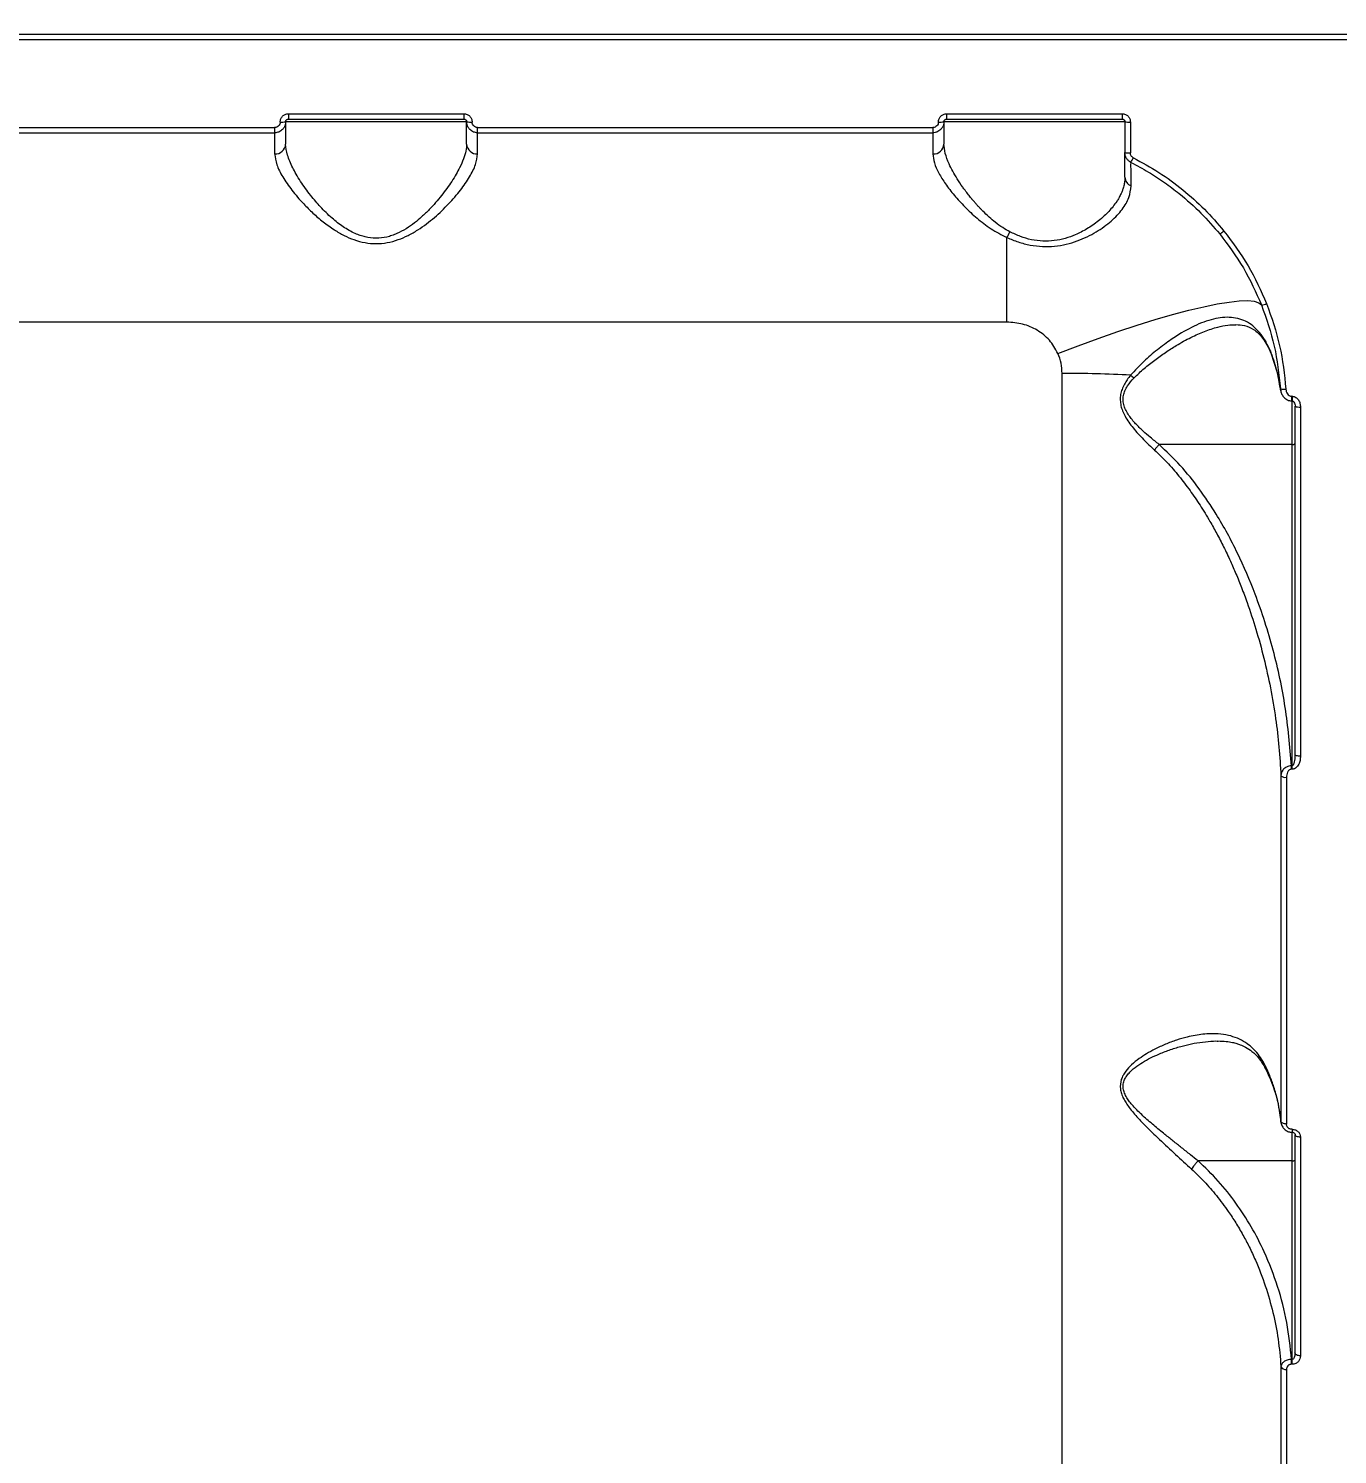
# Model space of a CAD drawing. Header units: millimetres. Extents: x -5718 to 5731, y -4937 to 4872.
# Drawn here: x 66.9 to 305.6, y 1260.7 to 1520.6 of the extents above; entities that cross this region are included whole.
import ezdxf

# ---------------------------------------------------------------- set-up
doc = ezdxf.new("R2010")
doc.units = ezdxf.units.MM
doc.layers.add('DIKOM_ОБЪЕКТ', color=7, linetype='Continuous')
doc.layers.add('DIKOM_РАЗМЕР_ЗОНА', color=7, linetype='Continuous')
doc.styles.add('style1', font='arial.ttf', dxfattribs={"width": 0.8})
doc.dimstyles.new('1-50', dxfattribs={"dimtxt": 300, "dimasz": 200, "dimexe": 100, "dimexo": 0, "dimgap": 100, "dimtad": 0, "dimdec": 0, "dimtxsty": 'style1', "dimcen": 0, "dimclrd": 7, "dimclre": 7, "dimadec": 1, "dimazin": 2, "dimtfac": 1, "dimtdec": 0, "dimtmove": 1, "dimatfit": 3, "dimfxl": 0, "dimlwd": 25, "dimlwe": 18, "dimarcsym": 0})

# ---------------------------------------------------------------- blocks, each defined once
blk = doc.blocks.new('*D14')
at = {"layer": 'Defpoints', "color": 0, "transparency": 16777216}
for p in [(5730.74, 1374.65), (-4872.51, -1263.18), (-4872.51, -4740)]:
    blk.add_point(p, dxfattribs=at)
at = {"layer": 'DIKOM_РАЗМЕР_ЗОНА', "color": 7, "lineweight": 18, "transparency": 16777216}
for p, q in [((5730.74, 1374.65), (5730.74, -4840)), ((-4872.51, -1263.18), (-4872.51, -4840))]:
    blk.add_line(p, q, dxfattribs=at)
at = {"layer": 'DIKOM_РАЗМЕР_ЗОНА', "color": 7, "lineweight": 25, "transparency": 16777216}
for p, q in [((-4672.51, -4740), (259.57, -4740)), ((5530.74, -4740), (1339.35, -4740))]:
    blk.add_line(p, q, dxfattribs=at)
at = {"layer": 'DIKOM_РАЗМЕР_ЗОНА', "color": 7, "transparency": 16777216}
for points in [[(-4672.51, -4706.67), (-4672.51, -4773.33), (-4872.51, -4740)], [(5530.74, -4706.67), (5530.74, -4773.33), (5730.74, -4740)]]:
    blk.add_solid(points, dxfattribs=at)
at = {"layer": 'DIKOM_РАЗМЕР_ЗОНА', "color": 0, "transparency": 16777216, "insert": (799.46, -4740), "char_height": 300, "attachment_point": 5, "style": 'style1'}
blk.add_mtext('10600', dxfattribs=at)
blk = doc.blocks.new('*D13')
at = {"layer": 'Defpoints', "color": 0, "transparency": 16777216}
for p in [(-5521.54, 4872.34), (-1696.24, 4872.34), (580.61, -3721.16)]:
    blk.add_point(p, dxfattribs=at)
at = {"layer": 'DIKOM_РАЗМЕР_ЗОНА', "color": 7, "lineweight": 18, "transparency": 16777216}
for p, q in [((-1696.24, 4872.34), (-5621.54, 4872.34)), ((580.61, -3721.16), (-5621.54, -3721.16))]:
    blk.add_line(p, q, dxfattribs=at)
at = {"layer": 'DIKOM_РАЗМЕР_ЗОНА', "color": 7, "lineweight": 25, "transparency": 16777216}
for p, q in [((-5521.54, 4672.34), (-5521.54, 1701.62)), ((-5521.54, -3521.16), (-5521.54, 785.38))]:
    blk.add_line(p, q, dxfattribs=at)
at = {"layer": 'DIKOM_РАЗМЕР_ЗОНА', "color": 7, "transparency": 16777216}
for points in [[(-5554.87, 4672.34), (-5488.21, 4672.34), (-5521.54, 4872.34)], [(-5554.87, -3521.16), (-5488.21, -3521.16), (-5521.54, -3721.16)]]:
    blk.add_solid(points, dxfattribs=at)
at = {"layer": 'DIKOM_РАЗМЕР_ЗОНА', "color": 0, "transparency": 16777216, "insert": (-5521.54, 1243.5), "char_height": 300, "attachment_point": 5, "rotation": 90, "style": 'style1'}
blk.add_mtext('8600', dxfattribs=at)

msp = doc.modelspace()

# ---------------------------------------------------------------- linework, layer by layer
at = {"layer": 'DIKOM_ОБЪЕКТ', "color": 7, "linetype": 'Continuous', "lineweight": 15}
for p, q in [((-171.69, 1519.58), (312.31, 1519.58)), ((-171.69, 1518.58), (312.31, 1518.58)), ((114.31, 1505.05), (146.31, 1505.05)), ((114.31, 1505.05), (114.31, 1504.08)), ((146.31, 1505.05), (146.31, 1504.08)), ((234.31, 1505.05), (266.31, 1505.05)), ((234.31, 1505.05), (234.31, 1504.08)), ((266.31, 1505.05), (266.31, 1504.08)), ((28.81, 1502.54), (111.81, 1502.54)), ((111.81, 1502.54), (111.81, 1501.58)), ((146.81, 1503.58), (113.81, 1503.58)), ((114.31, 1504.08), (146.31, 1504.08)), ((148.81, 1502.54), (231.81, 1502.54)), ((148.81, 1501.58), (148.81, 1502.54)), ((231.81, 1502.54), (231.81, 1501.58)), ((266.81, 1503.58), (233.81, 1503.58)), ((234.31, 1504.08), (266.31, 1504.08)), ((266.81, 1503.58), (266.81, 1497.97)), ((267.81, 1503.54), (267.81, 1497.92)), ((28.81, 1501.58), (111.81, 1501.58)), ((111.81, 1501.58), (111.81, 1497.72)), ((148.81, 1497.72), (148.81, 1501.58)), ((148.81, 1501.58), (231.81, 1501.58)), ((231.81, 1501.58), (231.81, 1497.72)), ((267.91, 1496.06), (267.91, 1496.18)), ((245.31, 1467.08), (245.31, 1482.49)), ((245.31, 1467.08), (-104.69, 1467.08)), ((293.33, 1461.84), (293.43, 1461.46)), ((293.39, 1461.5), (294.57, 1457.91)), ((255.36, 1137.58), (255.36, 1457.73)), ((294.76, 1456.94), (295.18, 1454.53)), ((295.15, 1454.95), (295.25, 1454.53)), ((297.31, 1453.56), (297.23, 1453.56)), ((297.23, 1452.72), (297.23, 1453.56)), ((297.23, 1452.72), (297.31, 1452.72)), ((297.31, 1453.56), (297.31, 1452.72)), ((297.31, 1444.77), (297.31, 1452.72)), ((298.81, 1451.61), (298.81, 1387.97)), ((297.31, 1444.77), (273.07, 1444.77)), ((297.31, 1386.24), (297.31, 1444.77)), ((297.19, 1386.24), (297.31, 1386.24)), ((297.19, 1385.6), (297.19, 1386.24)), ((297.31, 1385.6), (297.19, 1385.6)), ((297.31, 1385.6), (297.31, 1386.24)), ((295.26, 1384.43), (295.26, 1321.39)), ((296.25, 1384.13), (296.25, 1320.95)), ((295.35, 1321), (295.26, 1321.39)), ((297.31, 1319.98), (297.28, 1319.98)), ((297.28, 1319.98), (297.28, 1319.45)), ((297.28, 1319.45), (297.31, 1319.45)), ((297.31, 1319.98), (297.31, 1319.45)), ((297.31, 1314.23), (297.31, 1319.45)), ((298.81, 1318.56), (298.81, 1278.7)), ((280.15, 1314.23), (280.15, 1314.23)), ((297.31, 1314.23), (280.15, 1314.23)), ((297.31, 1278.07), (297.31, 1314.23)), ((295.26, 1276.75), (295.26, 1210.92)), ((296.25, 1276.21), (296.25, 1210.23)), ((297.21, 1278.07), (297.31, 1278.07)), ((297.21, 1277.18), (297.21, 1278.07)), ((297.31, 1277.18), (297.21, 1277.18)), ((297.31, 1277.18), (297.31, 1278.07))]:
    msp.add_line(p, q, dxfattribs=at)
at = {"layer": 'DIKOM_ОБЪЕКТ', "color": 7, "linetype": 'Continuous', "lineweight": 15, "flags": 128}
for points in [[(254.6, 1461.38), (258.3, 1462.78), (261.96, 1464.12), (265.54, 1465.36), (269.02, 1466.51), (272.35, 1467.54), (275.51, 1468.46), (278.46, 1469.24), (281.18, 1469.89), (283.64, 1470.39), (285.8, 1470.74), (287.66, 1470.94), (289.2, 1470.99), (290.39, 1470.88), (291.23, 1470.61), (291.71, 1470.2)], [(298.81, 1387.97), (298.62, 1387.97), (298.43, 1387.99), (298.26, 1388.02), (298.11, 1388.06), (297.98, 1388.11), (297.89, 1388.16), (297.83, 1388.22), (297.81, 1388.28)], [(296.25, 1320.95), (296.07, 1320.96), (295.89, 1320.98), (295.72, 1321.02), (295.57, 1321.08), (295.45, 1321.14), (295.35, 1321.22), (295.29, 1321.3), (295.26, 1321.39)], [(298.81, 1318.56), (298.62, 1318.57), (298.43, 1318.6), (298.26, 1318.64), (298.11, 1318.7), (297.98, 1318.77), (297.89, 1318.86), (297.83, 1318.95), (297.81, 1319.04)], [(297.31, 1314.23), (297.41, 1314.23), (297.51, 1314.24), (297.59, 1314.26), (297.67, 1314.28), (297.73, 1314.3), (297.78, 1314.33), (297.8, 1314.36), (297.81, 1314.39)], [(298.81, 1278.7), (298.62, 1278.71), (298.43, 1278.74), (298.26, 1278.79), (298.11, 1278.86), (297.98, 1278.95), (297.89, 1279.05), (297.83, 1279.16), (297.81, 1279.27)]]:
    msp.add_lwpolyline(points, dxfattribs=at)
at = {"layer": 'DIKOM_ОБЪЕКТ', "color": 7, "linetype": 'Continuous', "lineweight": 15}
for centre, radius, start, end in [((113.06, 1510.12), 6.58, 267.8255, 276.5485), ((147.56, 1510.12), 6.58, 263.4534, 272.1731), ((233.06, 1510.12), 6.58, 267.8255, 276.5485), ((267.56, 1510.12), 6.58, 263.4534, 272.1731), ((111.91, 1499.63), 1.91, 267.2476, 356.9527), ((148.72, 1499.63), 1.91, 183.0474, 272.7557), ((231.91, 1499.63), 1.91, 267.2476, 356.9527), ((267.56, 1502.8), 4.89, 261.1739, 272.9207), ((259.69, 1501.16), 9.61, 328.8311, 334.5139), ((268.57, 1493.54), 1.76, 181.8341, 248.8601), ((238.95, 1486.44), 7.49, 328.1465, 337.1597), ((282.46, 1486.29), 3.55, 297.4417, 312.8083), ((291.55, 1472.57), 2.38, 273.7676, 297.0834), ((255.49, 1221.36), 236.37, 87.0035, 90.0294), ((272.02, 1461.86), 6.1, 226.7479, 234.3379), ((295.8, 1456.81), 1.97, 250.7324, 280.0896), ((298.57, 1453.27), 1.68, 243.3032, 278.3114), ((296.05, 1385.27), 1.16, 226.5638, 280.0667), ((296.1, 1277.13), 0.928, 204.1044, 279.2889)]:
    msp.add_arc(centre, radius, start, end, dxfattribs=at)
for points, knots in [([(112.81, 1503.54), (112.84, 1503.74), (112.88, 1504.13), (113.23, 1504.63), (113.72, 1504.98), (114.12, 1505.02), (114.31, 1505.05)], [0, 0, 0, 0, 0.250561, 0.500219, 0.749999, 1, 1, 1, 1]), ([(146.31, 1505.05), (146.51, 1505.02), (146.91, 1504.98), (147.4, 1504.63), (147.75, 1504.13), (147.79, 1503.74), (147.81, 1503.54)], [0, 0, 0, 0, 0.250549, 0.500184, 0.74999, 1, 1, 1, 1]), ([(232.81, 1503.54), (232.84, 1503.74), (232.88, 1504.13), (233.23, 1504.63), (233.72, 1504.98), (234.12, 1505.02), (234.31, 1505.05)], [0, 0, 0, 0, 0.250561, 0.500219, 0.749999, 1, 1, 1, 1]), ([(266.31, 1505.05), (266.51, 1505.02), (266.91, 1504.98), (267.4, 1504.63), (267.75, 1504.13), (267.79, 1503.74), (267.81, 1503.54)], [0, 0, 0, 0, 0.250549, 0.500184, 0.74999, 1, 1, 1, 1]), ([(113.81, 1503.58), (113.8, 1503.41), (113.78, 1503.1), (113.59, 1502.61), (113.3, 1502.2), (112.92, 1501.9), (112.45, 1501.65), (112.07, 1501.61), (111.81, 1501.58)], [0, 0, 0, 0, 0.161772, 0.299227, 0.500394, 0.631565, 0.758732, 1, 1, 1, 1]), ([(112.81, 1503.54), (112.8, 1503.41), (112.77, 1503.15), (112.54, 1502.82), (112.21, 1502.59), (111.95, 1502.56), (111.81, 1502.54)], [0, 0, 0, 0, 0.25082, 0.500157, 0.749999, 1, 1, 1, 1]), ([(113.81, 1503.58), (113.82, 1503.62), (113.82, 1503.69), (113.87, 1503.82), (113.94, 1503.92), (114.04, 1504), (114.15, 1504.06), (114.25, 1504.08), (114.31, 1504.08)], [0, 0, 0, 0, 0.1477, 0.280432, 0.500337, 0.629326, 0.755795, 1, 1, 1, 1]), ([(113.81, 1503.58), (113.81, 1503.53), (113.81, 1503.44), (113.81, 1502.63), (113.81, 1501.39), (113.81, 1500.15), (113.81, 1499.53)], [0, 0, 0, 0, 0.250001, 0.499998, 0.749986, 1, 1, 1, 1]), ([(146.31, 1504.08), (146.38, 1504.08), (146.48, 1504.06), (146.59, 1504), (146.69, 1503.92), (146.76, 1503.82), (146.81, 1503.69), (146.81, 1503.62), (146.81, 1503.58)], [0, 0, 0, 0, 0.244385, 0.370913, 0.500114, 0.719763, 0.852413, 1, 1, 1, 1]), ([(148.81, 1501.58), (148.56, 1501.61), (148.17, 1501.65), (147.71, 1501.9), (147.33, 1502.2), (147.04, 1502.61), (146.85, 1503.1), (146.83, 1503.41), (146.81, 1503.58)], [0, 0, 0, 0, 0.241465, 0.368744, 0.500064, 0.701013, 0.838362, 1, 1, 1, 1]), ([(146.81, 1499.53), (146.81, 1500.15), (146.81, 1501.39), (146.81, 1502.63), (146.81, 1503.44), (146.81, 1503.53), (146.81, 1503.58)], [0, 0, 0, 0, 0.25, 0.500002, 0.749986, 1, 1, 1, 1]), ([(148.81, 1502.54), (148.68, 1502.56), (148.42, 1502.59), (148.09, 1502.82), (147.86, 1503.15), (147.83, 1503.41), (147.81, 1503.54)], [0, 0, 0, 0, 0.250755, 0.500125, 0.74994, 1, 1, 1, 1]), ([(233.81, 1503.58), (233.8, 1503.41), (233.78, 1503.1), (233.59, 1502.61), (233.3, 1502.2), (232.92, 1501.9), (232.45, 1501.65), (232.07, 1501.61), (231.81, 1501.58)], [0, 0, 0, 0, 0.161773, 0.299228, 0.500394, 0.631565, 0.758732, 1, 1, 1, 1]), ([(232.81, 1503.54), (232.8, 1503.41), (232.77, 1503.15), (232.54, 1502.82), (232.21, 1502.59), (231.95, 1502.56), (231.81, 1502.54)], [0, 0, 0, 0, 0.25082, 0.500157, 0.749999, 1, 1, 1, 1]), ([(233.81, 1503.58), (233.82, 1503.62), (233.82, 1503.69), (233.87, 1503.82), (233.94, 1503.92), (234.04, 1504), (234.15, 1504.06), (234.25, 1504.08), (234.31, 1504.08)], [0, 0, 0, 0, 0.1477, 0.280432, 0.500337, 0.629326, 0.755795, 1, 1, 1, 1]), ([(233.81, 1503.58), (233.81, 1503.53), (233.81, 1503.44), (233.81, 1502.63), (233.81, 1501.39), (233.81, 1500.15), (233.81, 1499.53)], [0, 0, 0, 0, 0.250001, 0.499998, 0.749986, 1, 1, 1, 1]), ([(266.31, 1504.08), (266.38, 1504.08), (266.48, 1504.06), (266.59, 1504), (266.69, 1503.92), (266.76, 1503.82), (266.81, 1503.69), (266.81, 1503.62), (266.81, 1503.58)], [0, 0, 0, 0, 0.244393, 0.370924, 0.500012, 0.719755, 0.852409, 1, 1, 1, 1]), ([(146.81, 1499.53), (146.78, 1499.11), (146.72, 1498.27), (146.26, 1496.81), (145.64, 1495.39), (144.9, 1494.01), (144.12, 1492.76), (143.23, 1491.45), (142.25, 1490.15), (141.18, 1488.86), (139.98, 1487.55), (138.7, 1486.31), (137.3, 1485.13), (135.81, 1484.08), (134.4, 1483.31), (133.19, 1482.84), (131.94, 1482.48), (130.29, 1482.29), (128.65, 1482.49), (127.4, 1482.86), (126.41, 1483.25), (125.36, 1483.78), (124.29, 1484.45), (123.26, 1485.2), (122.21, 1486.07), (121.17, 1487.04), (120.18, 1488.06), (119.25, 1489.1), (118.32, 1490.23), (117.4, 1491.45), (116.51, 1492.75), (115.73, 1494.01), (114.86, 1495.64), (114.03, 1497.57), (113.88, 1498.88), (113.81, 1499.53)], [0, 0, 0, 0, 0.040998, 0.082344, 0.124891, 0.154487, 0.187341, 0.218628, 0.249981, 0.281135, 0.312219, 0.346076, 0.374812, 0.406155, 0.437602, 0.453647, 0.468866, 0.500413, 0.531749, 0.546993, 0.563075, 0.58352, 0.604368, 0.625701, 0.648236, 0.674034, 0.69983, 0.723913, 0.750438, 0.781457, 0.812591, 0.845469, 0.875081, 0.937255, 1, 1, 1, 1]), ([(245.85, 1483.53), (245.41, 1483.78), (244.47, 1484.31), (243.22, 1485.22), (242.01, 1486.24), (241.16, 1487.06), (240.54, 1487.68), (240.17, 1488.08), (239.77, 1488.51), (239.35, 1488.99), (239.04, 1489.36), (238.67, 1489.8), (238.24, 1490.34), (237.72, 1491.03), (237.02, 1492), (236.24, 1493.17), (235.41, 1494.58), (234.63, 1496.15), (233.97, 1497.87), (233.87, 1498.98), (233.81, 1499.53)], [0, 0, 0, 0, 0.058756, 0.125045, 0.183195, 0.249967, 0.270451, 0.293196, 0.318199, 0.345464, 0.374987, 0.382073, 0.420521, 0.46631, 0.499342, 0.586574, 0.66813, 0.749297, 0.874215, 1, 1, 1, 1]), ([(111.81, 1497.72), (111.9, 1497.09), (112.06, 1495.83), (113.22, 1493.55), (114.88, 1491.13), (116.8, 1488.9), (118.75, 1486.95), (120.61, 1485.35), (122.53, 1483.96), (124.41, 1482.87), (126.28, 1482.05), (128.24, 1481.51), (130.3, 1481.32), (132.36, 1481.51), (134.32, 1482.05), (136.19, 1482.86), (138.48, 1484.18), (141.02, 1486.13), (143.6, 1488.62), (145.75, 1491.14), (147.41, 1493.57), (148.57, 1495.84), (148.73, 1497.1), (148.81, 1497.72)], [0, 0, 0, 0, 0.062838, 0.125033, 0.187552, 0.24966, 0.291551, 0.333636, 0.374497, 0.407091, 0.437193, 0.469234, 0.499809, 0.530419, 0.562491, 0.592658, 0.625331, 0.68794, 0.750117, 0.812756, 0.875168, 0.937672, 1, 1, 1, 1]), ([(231.81, 1497.72), (231.87, 1497.2), (231.99, 1496.14), (232.83, 1494.27), (234.06, 1492.28), (235.66, 1490.19), (237.58, 1488.07), (239.8, 1486), (242.32, 1484.02), (244.32, 1483), (245.31, 1482.49)], [0, 0, 0, 0, 0.125934, 0.250891, 0.375587, 0.500846, 0.625101, 0.75015, 0.87503, 1, 1, 1, 1]), ([(267.91, 1496.18), (267.79, 1496.25), (267.53, 1496.41), (267.18, 1496.78), (266.88, 1497.31), (266.84, 1497.74), (266.81, 1497.97)], [0, 0, 0, 0, 0.185819, 0.414534, 0.685974, 1, 1, 1, 1]), ([(266.81, 1493.48), (266.81, 1494.17), (266.81, 1495.54), (266.81, 1496.91), (266.81, 1497.8), (266.81, 1497.91), (266.81, 1497.97)], [0, 0, 0, 0, 0.251214, 0.501761, 0.750186, 1, 1, 1, 1]), ([(268.36, 1497.02), (268.28, 1497.07), (268.13, 1497.17), (267.95, 1497.39), (267.83, 1497.64), (267.82, 1497.83), (267.81, 1497.92)], [0, 0, 0, 0, 0.250935, 0.500354, 0.750134, 1, 1, 1, 1]), ([(268.36, 1497.02), (269.93, 1496.17), (273.07, 1494.45), (277.39, 1491.27), (281.39, 1487.72), (283.71, 1485.03), (284.87, 1483.68)], [0, 0, 0, 0, 0.25064, 0.501324, 0.750602, 1, 1, 1, 1]), ([(267.91, 1496.18), (268.98, 1495.62), (271.08, 1494.5), (274.01, 1492.58), (277.26, 1490.13), (280.71, 1487.06), (282.98, 1484.43), (284.1, 1483.14)], [0, 0, 0, 0, 0.173135, 0.34026, 0.501387, 0.755531, 1, 1, 1, 1]), ([(267.94, 1491.89), (267.94, 1492.55), (267.93, 1493.85), (267.92, 1495.2), (267.92, 1495.67), (267.91, 1495.91)], [0, 0, 0, 0, 0.334972, 0.668937, 1, 1, 1, 1]), ([(245.31, 1482.49), (245.99, 1482.21), (247.35, 1481.64), (249.54, 1481.07), (251.78, 1480.81), (254.01, 1480.87), (256.14, 1481.24), (258.78, 1482.04), (261.67, 1483.46), (264.42, 1485.47), (266.42, 1487.61), (267.7, 1489.78), (267.86, 1491.19), (267.94, 1491.89)], [0, 0, 0, 0, 0.063629, 0.127187, 0.190572, 0.25358, 0.316731, 0.379436, 0.503979, 0.628392, 0.751947, 0.876094, 1, 1, 1, 1]), ([(266.81, 1493.48), (266.81, 1493.26), (266.79, 1492.8), (266.67, 1492.07), (266.5, 1491.47), (266.34, 1491.04), (266.23, 1490.77), (266.11, 1490.48), (265.88, 1490.01), (265.63, 1489.56), (265.4, 1489.2), (265.13, 1488.79), (264.67, 1488.16), (263.9, 1487.27), (263.02, 1486.39), (262.04, 1485.55), (260.98, 1484.76), (259.92, 1484.08), (258.85, 1483.49), (257.55, 1482.88), (255.95, 1482.3), (253.96, 1481.88), (251.86, 1481.78), (249.76, 1482.05), (247.72, 1482.64), (246.48, 1483.24), (245.85, 1483.53)], [0, 0, 0, 0, 0.03802, 0.079576, 0.124669, 0.137923, 0.152716, 0.169043, 0.186908, 0.231098, 0.243567, 0.247395, 0.299586, 0.349588, 0.398409, 0.451709, 0.499136, 0.54412, 0.58575, 0.624095, 0.686653, 0.749327, 0.811904, 0.874421, 0.937085, 1, 1, 1, 1]), ([(284.1, 1483.14), (285.61, 1481.12), (288.65, 1477.09), (290.69, 1472.5), (291.71, 1470.2)], [0, 0, 0, 0, 0.499994, 1, 1, 1, 1]), ([(284.87, 1483.68), (286.42, 1481.62), (289.51, 1477.5), (291.59, 1472.8), (292.64, 1470.45)], [0, 0, 0, 0, 0.500002, 1, 1, 1, 1]), ([(291.71, 1470.2), (292.58, 1467.72), (294.34, 1462.76), (294.88, 1457.55), (295.15, 1454.95)], [0, 0, 0, 0, 0.499957, 1, 1, 1, 1]), ([(292.64, 1470.45), (293.53, 1467.92), (295.32, 1462.85), (295.87, 1457.53), (296.15, 1454.87)], [0, 0, 0, 0, 0.5, 1, 1, 1, 1]), ([(254.6, 1461.38), (254.13, 1462.22), (253.19, 1463.89), (250.88, 1465.69), (248.2, 1466.86), (246.28, 1467.01), (245.31, 1467.08)], [0, 0, 0, 0, 0.250695, 0.500428, 0.75025, 1, 1, 1, 1]), ([(293.33, 1461.84), (293.03, 1462.48), (292.45, 1463.75), (291.37, 1465.25), (290.17, 1466.43), (288.39, 1467.56), (285.88, 1468.14), (282.55, 1467.68), (278.99, 1466.25), (275.67, 1464.26), (272.74, 1462.09), (270.19, 1459.96), (268.63, 1458.26), (267.84, 1457.41)], [0, 0, 0, 0, 0.062977, 0.125134, 0.187612, 0.250284, 0.374974, 0.499293, 0.624214, 0.748598, 0.832319, 0.915817, 1, 1, 1, 1]), ([(268.47, 1456.9), (269.08, 1457.49), (270.29, 1458.66), (272.24, 1460.18), (274.2, 1461.58), (276.42, 1462.99), (278.81, 1464.31), (281.34, 1465.45), (283.57, 1466.17), (285.48, 1466.56), (286.56, 1466.6), (287.06, 1466.61)], [0, 0, 0, 0, 0.101186, 0.201858, 0.302757, 0.404025, 0.543686, 0.675304, 0.807275, 0.910347, 1, 1, 1, 1]), ([(287.04, 1466.62), (287.56, 1466.59), (288.72, 1466.51), (290.37, 1465.79), (291.71, 1464.53), (292.75, 1462.94), (293.23, 1461.85), (293.48, 1461.27)], [0, 0, 0, 0, 0.192153, 0.420962, 0.689299, 0.838102, 1, 1, 1, 1]), ([(255.36, 1457.73), (255.33, 1458.36), (255.27, 1459.61), (254.83, 1460.79), (254.6, 1461.38)], [0, 0, 0, 0, 0.500441, 1, 1, 1, 1]), ([(295.15, 1454.95), (294.96, 1456.12), (294.59, 1458.45), (293.75, 1460.71), (293.33, 1461.84)], [0, 0, 0, 0, 0.500946, 1, 1, 1, 1]), ([(267.84, 1457.41), (267.63, 1457.14), (267.22, 1456.62), (266.69, 1455.76), (266.28, 1454.86), (266, 1453.88), (265.93, 1452.87), (266.06, 1451.86), (266.37, 1450.87), (267.05, 1449.47), (268.33, 1447.7), (270.18, 1445.68), (271.54, 1444.41), (272.22, 1443.77)], [0, 0, 0, 0, 0.065725, 0.125498, 0.190848, 0.251003, 0.313382, 0.376211, 0.436117, 0.501531, 0.657907, 0.828532, 1, 1, 1, 1]), ([(273.07, 1444.77), (272.52, 1445.2), (271.52, 1445.99), (270.07, 1447.25), (268.74, 1448.55), (267.68, 1449.81), (267.01, 1450.92), (266.63, 1451.82), (266.45, 1452.76), (266.52, 1453.72), (266.81, 1454.62), (267.42, 1455.73), (268.05, 1456.44), (268.47, 1456.9)], [0, 0, 0, 0, 0.137572, 0.249668, 0.373852, 0.498294, 0.564645, 0.623549, 0.687072, 0.749383, 0.80865, 0.874739, 1, 1, 1, 1]), ([(295.21, 1454.55), (295.28, 1454.33), (295.41, 1453.89), (295.83, 1453.3), (296.33, 1452.93), (296.83, 1452.75), (297.09, 1452.73), (297.23, 1452.72)], [0, 0, 0, 0, 0.233369, 0.471311, 0.726289, 0.862107, 1, 1, 1, 1]), ([(296.15, 1454.87), (296.17, 1454.72), (296.21, 1454.41), (296.43, 1454), (296.71, 1453.72), (296.99, 1453.58), (297.15, 1453.57), (297.23, 1453.56)], [0, 0, 0, 0, 0.249771, 0.499136, 0.748782, 0.877217, 1, 1, 1, 1]), ([(297.31, 1453.56), (297.43, 1453.55), (297.66, 1453.53), (297.97, 1453.38), (298.24, 1453.17), (298.52, 1452.81), (298.76, 1452.28), (298.8, 1451.83), (298.81, 1451.61)], [0, 0, 0, 0, 0.123067, 0.250532, 0.37216, 0.501139, 0.75031, 1, 1, 1, 1]), ([(297.31, 1452.72), (297.32, 1452.72), (297.34, 1452.72), (297.36, 1452.71), (297.4, 1452.7), (297.45, 1452.67), (297.54, 1452.6), (297.67, 1452.43), (297.82, 1452.13), (297.86, 1451.85), (297.88, 1451.71)], [0, 0, 0, 0, 0.023567, 0.046691, 0.074441, 0.10942, 0.205101, 0.330746, 0.643158, 1, 1, 1, 1]), ([(297.81, 1451.77), (297.81, 1444.61), (297.81, 1430.3), (297.81, 1409.1), (297.81, 1395.22), (297.81, 1388.28)], [0, 0, 0, 0, 0.333314, 0.666682, 1, 1, 1, 1]), ([(297.31, 1444.77), (297.38, 1444.77), (297.51, 1444.78), (297.68, 1444.81), (297.79, 1444.87), (297.81, 1444.91), (297.81, 1444.93)], [0, 0, 0, 0, 0.249981, 0.500007, 0.75, 1, 1, 1, 1]), ([(273.06, 1444.77), (272.91, 1444.61), (272.6, 1444.28), (272.35, 1443.94), (272.22, 1443.77)], [0, 0, 0, 0, 0.50002, 1, 1, 1, 1]), ([(272.22, 1443.77), (272.97, 1443.04), (274.54, 1441.53), (276.68, 1439.04), (278.69, 1436.41), (280.57, 1433.66), (282.18, 1431.03), (283.6, 1428.49), (284.84, 1426.08), (286, 1423.64), (287.09, 1421.16), (288.11, 1418.64), (289.36, 1415.29), (290.76, 1411.02), (292.19, 1405.83), (293.39, 1400.38), (294.3, 1394.97), (294.95, 1389.64), (295.15, 1386.17), (295.26, 1384.43)], [0, 0, 0, 0, 0.047536, 0.09882, 0.149237, 0.198551, 0.251481, 0.290575, 0.332195, 0.376371, 0.415116, 0.456878, 0.501683, 0.58015, 0.664772, 0.750886, 0.838549, 0.91902, 1, 1, 1, 1]), ([(297.19, 1386.24), (296.88, 1389.79), (296.26, 1396.88), (293.98, 1407.36), (291, 1416.74), (287.46, 1425), (284, 1431.39), (280.43, 1436.7), (277.02, 1441), (274.37, 1443.52), (273.06, 1444.77)], [0, 0, 0, 0, 0.166469, 0.332443, 0.498775, 0.624018, 0.748854, 0.833797, 0.917943, 1, 1, 1, 1]), ([(273.07, 1444.77), (273.06, 1444.77), (273.06, 1444.77), (273.06, 1444.77), (273.06, 1444.77), (273.06, 1444.77)], [0, 0, 0, 0, 0.547554, 0.776858, 1, 1, 1, 1]), ([(297.81, 1388.28), (297.8, 1387.92), (297.79, 1387.37), (297.65, 1386.73), (297.53, 1386.41), (297.42, 1386.28), (297.36, 1386.24), (297.33, 1386.24), (297.31, 1386.24)], [0, 0, 0, 0, 0.49822, 0.748367, 0.909622, 0.961105, 0.981534, 1, 1, 1, 1]), ([(298.81, 1387.97), (298.8, 1387.72), (298.77, 1387.21), (298.53, 1386.49), (298.16, 1385.95), (297.77, 1385.7), (297.51, 1385.61), (297.38, 1385.61), (297.31, 1385.6)], [0, 0, 0, 0, 0.249896, 0.49954, 0.748863, 0.874421, 0.93801, 1, 1, 1, 1]), ([(297.19, 1386.24), (297.03, 1386.22), (296.71, 1386.19), (296.28, 1386.02), (295.94, 1385.8), (295.61, 1385.47), (295.33, 1385), (295.28, 1384.62), (295.26, 1384.43)], [0, 0, 0, 0, 0.150137, 0.292967, 0.424898, 0.548803, 0.77943, 1, 1, 1, 1]), ([(297.19, 1385.6), (297.15, 1385.6), (297.07, 1385.59), (296.91, 1385.54), (296.74, 1385.44), (296.57, 1385.26), (296.41, 1384.98), (296.28, 1384.6), (296.26, 1384.28), (296.25, 1384.13)], [0, 0, 0, 0, 0.061678, 0.125335, 0.250638, 0.369296, 0.500965, 0.750325, 1, 1, 1, 1]), ([(292.5, 1331.38), (292.25, 1331.85), (291.76, 1332.8), (290.88, 1333.98), (289.9, 1334.99), (288.74, 1335.88), (287.33, 1336.62), (285.66, 1337.15), (283.57, 1337.45), (281.06, 1337.38), (278.49, 1336.92), (276.2, 1336.26), (274.22, 1335.52), (272.4, 1334.67), (270.8, 1333.79), (269.36, 1332.85), (268.05, 1331.81), (267.07, 1330.77), (266.47, 1329.85), (266.01, 1328.82), (265.89, 1327.65), (266.17, 1326.46), (266.54, 1325.61), (267.02, 1324.77), (267.87, 1323.55), (269.23, 1321.96), (271.11, 1320.04), (273.41, 1317.85), (276.05, 1315.4), (278, 1313.62), (278.97, 1312.73)], [0, 0, 0, 0, 0.031312, 0.063087, 0.093936, 0.125561, 0.165558, 0.207168, 0.250739, 0.313311, 0.375288, 0.416691, 0.458772, 0.500118, 0.53262, 0.56246, 0.596465, 0.625358, 0.641824, 0.656874, 0.688249, 0.703388, 0.719669, 0.734508, 0.750802, 0.790644, 0.833353, 0.875769, 0.937701, 1, 1, 1, 1]), ([(280.15, 1314.23), (279.69, 1314.6), (278.69, 1315.39), (277.18, 1316.59), (275.62, 1317.83), (273.92, 1319.19), (272.06, 1320.71), (270.1, 1322.41), (268.62, 1323.85), (267.68, 1324.97), (267.13, 1325.76), (266.72, 1326.56), (266.48, 1327.41), (266.48, 1328.11), (266.6, 1328.66), (266.79, 1329.17), (267.15, 1329.77), (267.87, 1330.62), (268.97, 1331.52), (270.39, 1332.42), (271.86, 1333.19), (273.53, 1333.93), (275.43, 1334.63), (277.46, 1335.23), (279.49, 1335.69), (281.46, 1335.97), (282.92, 1336.1), (283.68, 1336.07), (283.81, 1336.07)], [0, 0, 0, 0, 0.040079, 0.086936, 0.130185, 0.17342, 0.232043, 0.290371, 0.347647, 0.370733, 0.391135, 0.414089, 0.434845, 0.456328, 0.467351, 0.478756, 0.499326, 0.522608, 0.56656, 0.610165, 0.653599, 0.69706, 0.75519, 0.815748, 0.871005, 0.930299, 0.987715, 1, 1, 1, 1]), ([(283.77, 1336.08), (284.29, 1336.07), (285.2, 1336.04), (286.33, 1335.85), (287.16, 1335.64), (287.95, 1335.37), (288.91, 1334.94), (290.1, 1334.15), (291.41, 1332.89), (292.16, 1331.53), (292.55, 1330.81)], [0, 0, 0, 0, 0.136093, 0.243359, 0.322626, 0.387529, 0.48736, 0.626418, 0.803246, 1, 1, 1, 1]), ([(292.5, 1331.38), (292.49, 1331.3), (292.47, 1331.12), (292.5, 1330.94), (292.55, 1330.86), (292.56, 1330.86)], [0, 0, 0, 0, 0.465839, 0.964854, 1, 1, 1, 1]), ([(295.26, 1321.39), (295.2, 1321.9), (295.07, 1323.15), (294.68, 1325.26), (294.05, 1327.54), (293.3, 1329.63), (292.74, 1330.85), (292.5, 1331.38)], [0, 0, 0, 0, 0.150355, 0.366822, 0.622622, 0.834076, 1, 1, 1, 1]), ([(292.53, 1330.92), (293.25, 1329.25), (294.65, 1326.04), (295.07, 1322.66), (295.27, 1321.03)], [0, 0, 0, 0, 0.518308, 1, 1, 1, 1]), ([(295.3, 1321.03), (295.38, 1320.8), (295.53, 1320.36), (296.02, 1319.85), (296.63, 1319.51), (297.07, 1319.47), (297.28, 1319.45)], [0, 0, 0, 0, 0.266016, 0.522817, 0.768717, 1, 1, 1, 1]), ([(297.28, 1319.98), (297.21, 1319.98), (297.07, 1319.99), (296.87, 1320.05), (296.69, 1320.15), (296.49, 1320.31), (296.3, 1320.58), (296.27, 1320.83), (296.25, 1320.95)], [0, 0, 0, 0, 0.124925, 0.250933, 0.375161, 0.501167, 0.750472, 1, 1, 1, 1]), ([(297.31, 1319.98), (297.42, 1319.97), (297.62, 1319.96), (297.91, 1319.87), (298.18, 1319.73), (298.47, 1319.49), (298.75, 1319.1), (298.79, 1318.74), (298.81, 1318.56)], [0, 0, 0, 0, 0.125106, 0.250973, 0.375185, 0.50125, 0.750472, 1, 1, 1, 1]), ([(297.31, 1319.45), (297.39, 1319.45), (297.53, 1319.43), (297.71, 1319.31), (297.85, 1319.11), (297.87, 1318.95), (297.88, 1318.86)], [0, 0, 0, 0, 0.235, 0.470073, 0.725899, 1, 1, 1, 1]), ([(297.81, 1319.04), (297.81, 1312.24), (297.81, 1298.64), (297.81, 1285.73), (297.81, 1279.27)], [0, 0, 0, 0, 0.5, 1, 1, 1, 1]), ([(280.15, 1314.23), (280.03, 1314.11), (279.8, 1313.86), (279.46, 1313.46), (279.17, 1313.07), (279.04, 1312.84), (278.97, 1312.73)], [0, 0, 0, 0, 0.245748, 0.499984, 0.754235, 1, 1, 1, 1]), ([(278.97, 1312.73), (279.74, 1311.99), (281.33, 1310.45), (283.56, 1307.88), (285.46, 1305.35), (287.05, 1302.93), (288.33, 1300.77), (289.52, 1298.49), (290.95, 1295.43), (292.48, 1291.47), (293.85, 1286.64), (294.83, 1281.73), (295.11, 1278.41), (295.26, 1276.75)], [0, 0, 0, 0, 0.078111, 0.161335, 0.249792, 0.310612, 0.375053, 0.435637, 0.500751, 0.626281, 0.750821, 0.875106, 1, 1, 1, 1]), ([(297.21, 1278.07), (296.97, 1280.31), (296.49, 1284.79), (294.77, 1291.35), (292.53, 1297.18), (289.92, 1302.25), (287.12, 1306.57), (283.92, 1310.63), (281.41, 1313.03), (280.15, 1314.23)], [0, 0, 0, 0, 0.166311, 0.333391, 0.499568, 0.625221, 0.750353, 0.874829, 1, 1, 1, 1]), ([(297.81, 1279.27), (297.8, 1279.04), (297.78, 1278.69), (297.63, 1278.3), (297.49, 1278.14), (297.39, 1278.08), (297.34, 1278.08), (297.31, 1278.07)], [0, 0, 0, 0, 0.499856, 0.749819, 0.89172, 0.948524, 1, 1, 1, 1]), ([(298.81, 1278.7), (298.8, 1278.52), (298.76, 1278.16), (298.51, 1277.74), (298.22, 1277.47), (297.95, 1277.31), (297.64, 1277.2), (297.42, 1277.18), (297.31, 1277.18)], [0, 0, 0, 0, 0.249605, 0.49936, 0.627295, 0.749918, 0.876343, 1, 1, 1, 1]), ([(297.21, 1278.07), (297.07, 1278.06), (296.79, 1278.04), (296.4, 1277.94), (296.05, 1277.8), (295.68, 1277.56), (295.34, 1277.21), (295.28, 1276.9), (295.26, 1276.75)], [0, 0, 0, 0, 0.13446, 0.267642, 0.398081, 0.524597, 0.766771, 1, 1, 1, 1]), ([(297.21, 1277.18), (297.14, 1277.17), (297, 1277.16), (296.8, 1277.09), (296.63, 1276.99), (296.45, 1276.82), (296.29, 1276.55), (296.27, 1276.32), (296.25, 1276.21)], [0, 0, 0, 0, 0.124263, 0.250088, 0.372611, 0.500522, 0.750295, 1, 1, 1, 1])]:
    msp.add_open_spline(points, degree=3, knots=knots, dxfattribs=at)

# ---------------------------------------------------------------- dimensions: what is measured, and where the dimension line sits
at = {"layer": 'DIKOM_РАЗМЕР_ЗОНА'}
dim = msp.add_linear_dim(base=(-5521.54, 4872.34), p1=(580.61, -3721.16), p2=(-1696.24, 4872.34), angle=90, text='8600', dimstyle='1-50', override={"dimscale": 1, "dimtix": 0, "dimtofl": 1, "dimtmove": 1, "dimatfit": 3}, dxfattribs=at)
dim.commit()
dim.dimension.update_dxf_attribs({"geometry": '*D13', "text_midpoint": (-5521.54, 1243.5), "dimtype": 160})
dim = msp.add_linear_dim(base=(-4872.51, -4740), p1=(5730.74, 1374.65), p2=(-4872.51, -1263.18), text='10600', dimstyle='1-50', override={"dimscale": 1, "dimtix": 0, "dimtofl": 1, "dimtmove": 1, "dimatfit": 3}, dxfattribs=at)
dim.commit()
dim.dimension.update_dxf_attribs({"geometry": '*D14', "text_midpoint": (799.46, -4740), "dimtype": 160})

doc.saveas('drawing.dxf')
